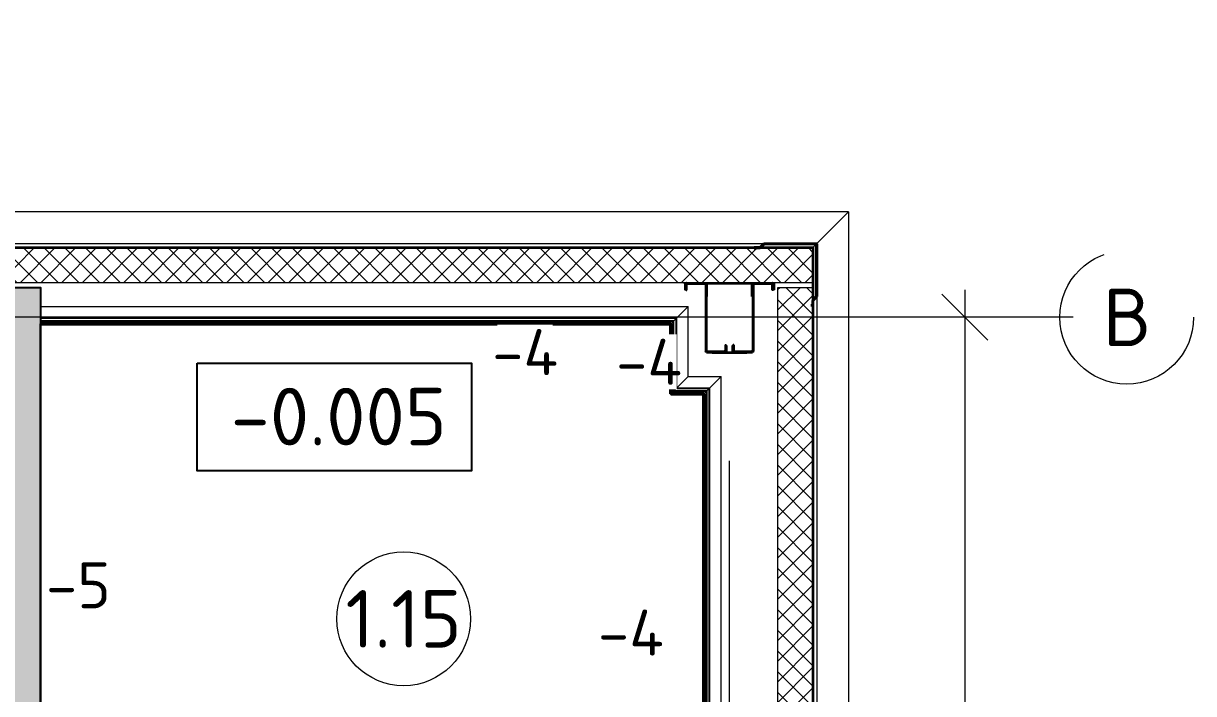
# Model space of a CAD drawing. Header units: metres. Extents: x -7665 to -5405, y -4871 to -3608.
# Drawn here: x -5486.56 to -5481.47, y -4855.52 to -4852.6 of the extents above; entities that cross this region are included whole.
import ezdxf
from ezdxf.enums import TextEntityAlignment as Align

# ---------------------------------------------------------------- set-up
doc = ezdxf.new("R2010")
doc.units = ezdxf.units.M
doc.header["$PDMODE"] = 35
doc.header["$PDSIZE"] = 0.03
doc.linetypes.add('Xref_level ST-8$0$DASHDOT', pattern=[25.4, 12.7, -6.35, 0, -6.35])
doc.layers.get('Defpoints').update_dxf_attribs({"color": 4})
for name, color, linetype in [('01', 123, 'Continuous'), ('A-Wall', 113, 'Continuous'), ('Part', 7, 'Continuous'), ('высотные отклонения', 7, 'Continuous'), ('Стены', 7, 'Continuous'), ('Стены ГКЛ (графика)', 7, 'Continuous')]:
    doc.layers.add(name, color=color, linetype=linetype)
doc.layers.add('_5-1_Площадь помещений', color=2, linetype='Continuous', lineweight=30, plot=False)
for name, color, linetype, lineweight in [('S-WALL-PATT', 7, 'Continuous', 0), ('Выноски', 7, 'Continuous', 15), ('Обобщенные модели', 7, 'Continuous', 18), ('ОСИ', 250, 'Xref_level ST-8$0$DASHDOT', 5), ('Привязки', 7, 'Continuous', 9), ('Стены штриховка', 7, 'Continuous', 9), ('Цоколь', 252, 'Continuous', 18)]:
    doc.layers.add(name, color=color, linetype=linetype, lineweight=lineweight)
doc.layers.add('ГКЛ (контур)', color=255, linetype='Continuous', plot=False)
doc.styles.add('Норм 2.5', font='isocpeur.ttf', dxfattribs={"height": 2.5})
doc.dimstyles.new('Норм Оси', dxfattribs={"dimtxt": 2.5, "dimasz": 2, "dimexe": 1, "dimexo": 0.6267, "dimgap": 0.81, "dimtad": 1, "dimdec": 0, "dimlfac": 1000, "dimrnd": 10, "dimzin": 0, "dimtxsty": 'Норм 2.5', "dimblk": 'OBLIQUE', "dimcen": 0.9, "dimdle": 1.2, "dimclrd": 256, "dimclrt": 256, "dimadec": 3, "dimazin": 0, "dimtfac": 1, "dimtdec": 0, "dimtofl": 0, "dimtmove": 0, "dimatfit": 3, "dimfxl": 1, "dimtfill": 1, "dimtolj": 1, "dimtzin": 0, "dimlwd": -1, "dimlwe": -1, "dimarcsym": 0})
pattern_1 = [(45, (0, 0), (-44.90128060534577, 44.90128060534577), []), (135, (0, 0), (-44.90128060534577, -44.90128060534576), [])]
pattern_2 = [(0, (12, 6), (3, 300), [3, -300]), (10, (108, 12), (-49.14003004104248, 295.9632704366632), [2.999999999999999, -299.9999999999998]), (20, (54, 78), (-99.78696513534288, 282.9338466657496), [3, -300]), (29.99999999999999, (120, 126), (-147.4019237886467, 261.3076211353316), [3, -300]), (40, (42.00000000000001, 144), (-190.5381495766049, 231.741695764753), [2.999999999999999, -299.9999999999998]), (49.99999999999999, (66, 216), (-227.8849701066338, 195.1344162353187), [3, -300]), (59.99999999999999, (24, 270), (-258.3076211353316, 152.5980762113534), [3, -300]), (70, (120, 264), (-280.8817258057955, 105.4251208600584), [2.999999999999999, -299.9999999999998]), (80, (192, 276), (-294.9213813706616, 55.04887655911575), [2.999999999999999, -299.9999999999998]), (90, (228, 204), (-300, 3.000000000000018), [3, -300]), (99.99999999999997, (288, 198), (-295.9632704366632, -49.14003004104247), [3, -299.9999999999999]), (110, (288, 90), (-282.9338466657496, -99.78696513534288), [3, -300]), (120, (234, 54), (-261.3076211353316, -147.4019237886466), [2.999999999999999, -299.9999999999998]), (130, (150, 72), (-231.741695764753, -190.5381495766049), [3, -300]), (140, (204, 126), (-195.1344162353188, -227.8849701066338), [3, -300]), (150, (150, 180), (-152.5980762113533, -258.3076211353316), [3, -300]), (160.0000000000001, (276, 12), (-105.4251208600585, -280.8817258057954), [3, -300])]

# ---------------------------------------------------------------- blocks, each defined once
blk = doc.blocks.new('Колонна К2')
at = {"layer": 'Part'}
for p, q in [((-105, 146), (-104.9338393723592, 146.9250464488287)), ((-105, -141), (-105, 146)), ((-102.4529647831805, 146.5683505327906), (-102.5, 145.9107122735586)), ((-102.5, -141.0892877264414), (-102.5, 145.9107122735586)), ((-102.5, 143.5892877264414), (-102.440160356462, 144.4259552691365)), ((-102.5, -143.4107122735586), (-102.5, 143.5892877264414)), ((-99.95928576774895, 144.0692593530985), (-100, 143.5)), ((-100, -143.5), (-100, 143.5)), ((-100, -140.0001452717697), (-100, 139.9998547282303)), ((-99.42504644859582, 152.4338393722428), (-98.5, 152.5)), ((-98.41071227332577, 150), (-99.06835053255782, 149.9529647834133)), ((-98.5, 152.5), (-17.5, 152.5)), ((-98.41071227332577, 150), (-17.58928772620857, 150)), ((-96.92595526902005, 149.9401603563456), (-96.08928772620857, 150)), ((-96, 147.5), (-96.56925935298204, 147.4592857675161)), ((-96.08928772620857, 150), (-22.91071227332577, 150)), ((-96, 147.5), (-23, 147.5)), ((-22.43074064701796, 147.4592857675161), (-23, 147.5)), ((-22.91071227332577, 150), (-22.07404473097995, 149.9401603563456)), ((-19, 143.5), (-19.04071423225105, 144.0692593530985)), ((-19, 120), (-19, 143.5)), ((-19, 120), (-16.5, 120)), ((-16.93164946697652, 149.9529647834133), (-17.58928772620857, 150)), ((-17.5, 152.5), (-16.57495355140418, 152.4338393722428)), ((-16.559839643538, 144.4259552691365), (-16.5, 143.5892877264414)), ((-16.5, 120), (-16.5, 143.5892877264414)), ((-13.5, 145.9107122735586), (-13.54703521635383, 146.5683505327906)), ((-13.5, 122.5), (-13.5, 145.9107122735586)), ((-11, 122.5), (-13.5, 122.5)), ((-11.06616062764078, 146.9250464488287), (-11, 146)), ((-11, 146), (-11, 122.5)), ((11, 146), (11.06616062764078, 146.9250464488287)), ((11, 122.5), (11, 146)), ((13.5, 122.5), (11, 122.5)), ((13.54703521681949, 146.5683505327906), (13.5, 145.9107122735586)), ((13.5, 145.9107122735586), (13.5, 122.5)), ((16.5, 143.5892877264414), (16.559839643538, 144.4259552691365)), ((16.5, 120), (16.5, 143.5892877264414)), ((19, 120), (16.5, 120)), ((16.57495355140418, 152.4338393722428), (17.5, 152.5)), ((17.58928772667423, 150), (16.93164946744218, 149.9529647834133)), ((17.5, 152.5), (98.5, 152.5)), ((17.58928772667423, 150), (98.41071227379143, 150)), ((19.04071423271671, 144.0692593530985), (19, 143.5)), ((19, 120), (19, 143.5)), ((22.07404473097995, 149.9401603563456), (22.91071227379143, 150)), ((23, 147.5), (22.43074064701796, 147.4592857675161)), ((22.91071227379143, 150), (96.08928772667423, 150)), ((23, 147.5), (96, 147.5)), ((96.56925935298204, 147.4592857675161), (96, 147.5)), ((96.08928772667423, 150), (96.92595526902005, 149.9401603563456)), ((99.06835053302348, 149.9529647834133), (98.41071227379143, 150)), ((98.5, 152.5), (99.42504644859582, 152.4338393722428)), ((100, 143.5), (99.95928576774895, 144.0692593530985)), ((100, -143.5), (100, 143.5)), ((100, -140.0001452717697), (100, 139.9998547282303)), ((102.440160356462, 144.4259552691365), (102.5, 143.5892877264414)), ((102.5, 145.9107122735586), (102.4529647836462, 146.5683505327906)), ((102.5, -141.0892877264414), (102.5, 145.9107122735586)), ((102.5, -143.4107122735586), (102.5, 143.5892877264414)), ((104.9338393723592, 146.9250464488287), (105, 146)), ((105, -141), (105, 146)), ((-100, -143.5), (-100, -89.93383938604177)), ((-100, -89.93383938604177), (-97.5, -89.93383938604177)), ((-97.5, -89.93383938604177), (-97.47648239159025, -143.7395314031746)), ((97.5, -89.93383938604177), (97.47648239159025, -143.7395314031746)), ((100, -89.93383938604177), (97.5, -89.93383938604177)), ((100.0330803138204, -143.9625232244143), (100, -89.93383938604177)), ((-194, -143.5), (-194, -120)), ((-194, -120), (-191.5, -120)), ((-193.9338393723592, -144.4250464488287), (-194, -143.5)), ((-191.5, -120), (-191.5, -143.4107122735586)), ((-191.5, -143.4107122735586), (-191.4529647831805, -144.0683505327906)), ((-188.5, -117.5), (-186, -117.5)), ((-188.5, -141.0892877264414), (-188.5, -117.5)), ((-188.440160356462, -141.9259552691365), (-188.5, -141.0892877264414)), ((-187.5, -150), (-188.4250464485958, -149.9338393722428)), ((-188.0683505325578, -147.4529647834133), (-187.4107122733258, -147.5)), ((-187.5, -150), (-106.5, -150)), ((-187.4107122733258, -147.5), (-106.5892877262086, -147.5)), ((-186, -117.5), (-186, -141)), ((-186, -141), (-185.9592857672833, -141.5692593530985)), ((-182.0892877262086, -147.5), (-182.9259552690201, -147.4401603563456)), ((-182.569259352982, -144.9592857675161), (-182, -145)), ((-182.0892877262086, -147.5), (-108.9107122733258, -147.5)), ((-182, -145), (-109, -145)), ((-109, -145), (-108.430740647018, -144.9592857675161)), ((-108.0740447309799, -147.4401603563456), (-108.9107122733258, -147.5)), ((-106.5892877262086, -147.5), (-105.9316494669765, -147.4529647834133)), ((-105.5749535514042, -149.9338393722428), (-106.5, -150)), ((-105.040714232251, -141.5692593530985), (-105, -141)), ((-102.5, -141.0892877264414), (-102.559839643538, -141.9259552691365)), ((-102.5470352163538, -144.0683505327906), (-102.5, -143.4107122735586)), ((-99.93383937235922, -144.4250464488287), (-100, -143.5)), ((-97.5, -143.4107122735586), (-97.4529647831805, -144.0683505327906)), ((-94.42504644854769, -149.9338393722575), (94.42504644854789, -149.9338393722575)), ((-94.06835053264085, -147.4529647834324), (94.06835053264102, -147.4529647834324)), ((97.5, -143.4107122735586), (97.4529647831805, -144.0683505327906)), ((99.93383937235922, -144.4250464488287), (100, -143.5)), ((100.0661606276408, -144.4250464488287), (100, -143.5)), ((102.559839643538, -141.9259552691365), (102.5, -141.0892877264414)), ((102.5, -143.4107122735586), (102.5470352168195, -144.0683505327906)), ((105, -141), (105.0407142327167, -141.5692593530985)), ((106.5, -150), (105.5749535514042, -149.9338393722428)), ((105.9316494674422, -147.4529647834133), (106.5892877266742, -147.5)), ((106.5, -150), (187.5, -150)), ((106.5892877266742, -147.5), (187.4107122737914, -147.5)), ((108.9107122737914, -147.5), (108.0740447309799, -147.4401603563456)), ((108.430740647018, -144.9592857675161), (109, -145)), ((108.9107122737914, -147.5), (182.0892877266742, -147.5)), ((109, -145), (182, -145)), ((182, -145), (182.569259352982, -144.9592857675161)), ((182.9259552690201, -147.4401603563456), (182.0892877266742, -147.5)), ((185.959285767749, -141.5692593530985), (186, -141)), ((188.5, -117.5), (186, -117.5)), ((186, -117.5), (186, -141)), ((187.4107122737914, -147.5), (188.0683505330235, -147.4529647834133)), ((188.4250464485958, -149.9338393722428), (187.5, -150)), ((188.5, -141.0892877264414), (188.440160356462, -141.9259552691365)), ((188.5, -141.0892877264414), (188.5, -117.5)), ((191.4529647836462, -144.0683505327906), (191.5, -143.4107122735586)), ((191.5, -120), (191.5, -120)), ((191.5, -120), (191.5, -120)), ((191.5, -143.4107122735586), (191.5, -120)), ((191.5, -120), (194, -120)), ((194, -143.5), (193.9338393723592, -144.4250464488287)), ((194, -143.5), (194, -120))]:
    blk.add_line(p, q, dxfattribs=at)
blk.add_lwpolyline([(-74.99999999999999, 152.5), (-74.99999999999999, 154.5), (74.99999999999999, 154.5), (74.99999999999999, 152.5), (-74.99999999999999, 152.5)], dxfattribs=at)
for centre, radius, start, end in [((-98.5, 146), 6.499999999995562, 98.18181817978395, 171.8181818202161), ((-98.5, 146), 3.993614015769151, 98.18181817978395, 171.8181818202161), ((-96, 143.5), 6.506385984226687, 98.18181817978395, 171.8181818202161), ((-96, 143.5), 3.999999999991231, 98.18181817978395, 171.8181818202161), ((-23, 143.5), 3.999999999987617, 8.181818179783926, 81.81818182021608), ((-23, 143.5), 6.50638598422186, 8.181818179783926, 81.81818182021608), ((-17.5, 146), 3.993614015776985, 8.181818179783926, 81.81818182021608), ((-17.5, 146), 6.499999999989522, 8.181818179783926, 81.81818182021608), ((17.5, 146), 6.499999999999175, 98.18181817978395, 171.8181818202161), ((17.5, 146), 3.993614015773978, 98.18181817978395, 171.8181818202161), ((23, 143.5), 6.506385984229692, 98.18181817978395, 171.8181818202161), ((23, 143.5), 3.999999999996058, 98.18181817978395, 171.8181818202161), ((96, 143.5), 3.999999999996058, 8.181818179783926, 81.81818182021608), ((96, 143.5), 6.506385984231515, 8.181818179783926, 81.81818182021608), ((98.5, 146), 3.993614015764325, 8.181818179783926, 81.81818182021608), ((98.5, 146), 6.499999999989522, 8.181818179783926, 81.81818182021608), ((-187.5, -143.5), 6.499999999998569, 188.1818181797839, 261.8181818202161), ((-187.5, -143.5), 3.993614015776985, 188.1818181797839, 261.8181818202161), ((-182, -141), 6.506385984230301, 188.1818181797839, 261.8181818202161), ((-182, -141), 3.999999999987617, 188.1818181797839, 261.8181818202161), ((-109, -141), 3.999999999991231, 278.1818181797839, 351.8181818202161), ((-109, -141), 6.506385984226687, 278.1818181797839, 351.8181818202161), ((-106.5, -143.5), 3.993614015769151, 278.1818181797839, 351.8181818202161), ((-106.5, -143.5), 6.499999999999782, 278.1818181797839, 351.8181818202161), ((-93.5, -143.5), 6.499999999998569, 188.181818179784, 261.8181818202164), ((-93.5, -143.5), 3.993614015776985, 188.181818179784, 261.8181818202164), ((93.5, -143.5), 3.993614015776985, 278.1818181797836, 351.8181818202161), ((93.5, -143.5), 6.499999999998569, 278.1818181797836, 351.8181818202161), ((106.5, -143.5), 6.499999999993742, 188.1818181797839, 261.8181818202161), ((106.5, -143.5), 3.993614015764325, 188.1818181797839, 261.8181818202161), ((109, -141), 6.506385984231515, 188.1818181797839, 261.8181818202161), ((109, -141), 3.999999999996058, 188.1818181797839, 261.8181818202161), ((182, -141), 4.000000000000884, 278.1818181797839, 351.8181818202161), ((182, -141), 6.506385984222467, 278.1818181797839, 351.8181818202161), ((187.5, -143.5), 3.993614015778804, 278.1818181797839, 351.8181818202161), ((187.5, -143.5), 6.499999999999782, 278.1818181797839, 351.8181818202161)]:
    blk.add_arc(centre, radius, start, end, dxfattribs=at)
blk = doc.blocks.new('*U40')
at = {"layer": 'S-WALL-PATT', "lineweight": 0, "true_color": 0x636466}
h = blk.add_hatch(dxfattribs=at)
h.set_pattern_fill('ANSI37', color=251, scale=20)
h.set_pattern_definition(pattern_1)
h.paths.add_polyline_path([(-150, 0), (0, 1.4210854715202e-14), (0, 6349.999999999998), (-150, 6349.999999999998)])
at = {"color": 0}
blk.add_lwpolyline([(-150, 0), (0, 0), (0, 6349.999999999998), (-150, 6349.999999999998)], close=True, dxfattribs=at)
blk = doc.blocks.new('*U53')
at = {"layer": 'S-WALL-PATT', "lineweight": 0, "true_color": 0x636466}
h = blk.add_hatch(dxfattribs=at)
h.set_pattern_fill('ANSI37', color=251, scale=20)
h.set_pattern_definition(pattern_1)
h.paths.add_polyline_path([(-150, 0), (-1.4210854715202e-14, 0), (1.4210854715202e-14, 4329.999999999999), (-150, 4329.999999999999)])
at = {"color": 0}
blk.add_lwpolyline([(-150, 0), (0, 0), (0, 4329.999999999999), (-150, 4329.999999999999)], close=True, dxfattribs=at)
blk = doc.blocks.new('*U86')
at = {"layer": 'A-Wall', "linetype": 'Continuous', "lineweight": 18}
h = blk.add_hatch(dxfattribs=at)
h.set_pattern_fill('GENERAL_TEXTURE', color=30, scale=300, style=0, pattern_type=2)
h.set_pattern_definition(pattern_2)
h.paths.add_polyline_path([(12.5, 0), (12.5, -12.5), (530.7155004115775, -12.5), (530.7155004115775, 0)], flags=0)
at = {"layer": 'A-Wall', "color": 30, "linetype": 'Continuous', "lineweight": 50}
blk.add_line((0.8847013400118158, -1.347017690507073), (2740.494896583743, -1.347017690507073), dxfattribs=at)
at = {"layer": 'A-Wall', "color": 11, "linetype": 'Continuous', "lineweight": 25}
for p, q in [((0.8847013400118158, -13.84701769050707), (2752.994896583743, -13.84701769050707)), ((0.8847013400118158, -26.34701769050707), (2765.494896583743, -26.34701769050707))]:
    blk.add_line(p, q, dxfattribs=at)
at = {"layer": 'A-Wall', "color": 8, "linetype": 'Continuous', "lineweight": 0}
blk.add_line((0.8847013400118158, -76.34701769050706), (2815.494896583743, -76.34701769050707), dxfattribs=at)
for points in [[(0.8847013400118158, -1.347017690507073), (0.8847013400118158, -76.34701769050706)], [(2815.494896583743, -76.34701769050707), (2740.494896583743, -1.347017690507073)]]:
    blk.add_lwpolyline(points, dxfattribs=at)
blk = doc.blocks.new('*U87')
at = {"layer": 'A-Wall', "linetype": 'Continuous', "lineweight": 18}
h = blk.add_hatch(dxfattribs=at)
h.set_pattern_fill('GENERAL_TEXTURE', color=30, scale=300, style=0, pattern_type=2)
h.set_pattern_definition(pattern_2)
h.paths.add_polyline_path([(12.5, 0), (12.5, -12.5), (530.7155004115775, -12.5), (530.7155004115775, 0)], flags=0)
at = {"layer": 'A-Wall', "color": 30, "linetype": 'Continuous', "lineweight": 50}
blk.add_line((0.8847013400118158, -1.347017690507073), (305.8847013404775, -1.347017690507073), dxfattribs=at)
at = {"layer": 'A-Wall', "color": 11, "linetype": 'Continuous', "lineweight": 25}
for p, q in [((13.38470134001181, -13.84701769050707), (318.3847013404775, -13.84701769050707)), ((25.88470134001181, -26.34701769050707), (330.8847013404775, -26.34701769050707))]:
    blk.add_line(p, q, dxfattribs=at)
at = {"layer": 'A-Wall', "color": 8, "linetype": 'Continuous', "lineweight": 0}
blk.add_line((75.8847013400118, -76.34701769050707), (380.8847013404775, -76.34701769050707), dxfattribs=at)
for points in [[(75.8847013400118, -76.34701769050707), (0.8847013400118158, -1.347017690507073)], [(380.8847013404775, -76.34701769050707), (305.8847013404775, -1.347017690507073)]]:
    blk.add_lwpolyline(points, dxfattribs=at)
blk = doc.blocks.new('*U88')
at = {"layer": 'A-Wall', "linetype": 'Continuous', "lineweight": 18}
h = blk.add_hatch(dxfattribs=at)
h.set_pattern_fill('GENERAL_TEXTURE', color=30, scale=300, style=0, pattern_type=2)
h.set_pattern_definition(pattern_2)
h.paths.add_polyline_path([(12.5, 0), (12.5, -12.5), (530.7155004115775, -12.5), (530.7155004115775, 0)], flags=0)
at = {"layer": 'A-Wall', "color": 30, "linetype": 'Continuous', "lineweight": 50}
blk.add_line((0.8847013400118158, -1.347017690507073), (144.8847018173146, -1.347017690507073), dxfattribs=at)
at = {"layer": 'A-Wall', "color": 11, "linetype": 'Continuous', "lineweight": 25}
for p, q in [((13.38470134001181, -13.84701769050707), (157.3847018173146, -13.84701769050707)), ((25.88470134001181, -26.34701769050707), (169.8847018173146, -26.34701769050707))]:
    blk.add_line(p, q, dxfattribs=at)
at = {"layer": 'A-Wall', "color": 8, "linetype": 'Continuous', "lineweight": 0}
blk.add_line((75.8847013400118, -76.34701769050707), (219.8847018173146, -76.34701769050707), dxfattribs=at)
for points in [[(75.8847013400118, -76.34701769050707), (0.8847013400118158, -1.347017690507073)], [(219.8847018173146, -76.34701769050707), (144.8847018173146, -1.347017690507073)]]:
    blk.add_lwpolyline(points, dxfattribs=at)
blk = doc.blocks.new('*U89')
at = {"layer": 'A-Wall', "linetype": 'Continuous', "lineweight": 18}
h = blk.add_hatch(dxfattribs=at)
h.set_pattern_fill('GENERAL_TEXTURE', color=30, scale=300, style=0, pattern_type=2)
h.set_pattern_definition(pattern_2)
h.paths.add_polyline_path([(12.5, 0), (12.5, -12.5), (530.7155004115775, -12.5), (530.7155004115775, 0)], flags=0)
at = {"layer": 'A-Wall', "color": 30, "linetype": 'Continuous', "lineweight": 50}
blk.add_line((0.8847013400118158, -1.347017690507073), (3398.170255034016, -1.347017690507073), dxfattribs=at)
at = {"layer": 'A-Wall', "color": 11, "linetype": 'Continuous', "lineweight": 25}
for p, q in [((0.8847013400118158, -13.84701769050707), (3410.670255034016, -13.84701769050707)), ((0.8847013400118158, -26.34701769050707), (3423.170255034016, -26.34701769050707))]:
    blk.add_line(p, q, dxfattribs=at)
at = {"layer": 'A-Wall', "color": 8, "linetype": 'Continuous', "lineweight": 0}
blk.add_line((0.8847013400118158, -76.34701769050706), (3473.170255034016, -76.34701769050707), dxfattribs=at)
for points in [[(0.8847013400118158, -1.347017690507073), (0.8847013400118158, -76.34701769050706)], [(3473.170255034016, -76.34701769050707), (3398.170255034016, -1.347017690507073)]]:
    blk.add_lwpolyline(points, dxfattribs=at)
blk = doc.blocks.new('190_ФЭ_Стена_Стык угловой внешний фигурный - ФЭ-У1_230х230-1307890-_О__L1_0_000_')
at = {"layer": 'Обобщенные модели', "lineweight": 9}
h = blk.add_hatch(dxfattribs=at)
h.set_pattern_fill('FP_6', color=256, style=0, pattern_type=2)
h.set_pattern_definition([(45, (0, 0), (-106.0660171779821, 106.0660171779821), [])])
h.paths.add_polyline_path([(-231.2335241628594, -295.0003139582585), (-64.99999999984973, -295.0003139582544), (-47.99999999984923, -278.000313958254), (-48.41421356222264, -277.0003139582586), (-65.41421356222098, -294.0003139582547), (-293.9999999998496, -294.0003139582586), (-293.9999999998493, -65.41452752063105), (-276.9999999998488, -48.41452752063062), (-277.9999999998486, -48.00031395826261), (-294.999999999849, -65.00031395825872), (-294.9999999998494, -295.0003139582584)], flags=0)
h.paths.add_polyline_path([(-22.9999999998495, -276.0003139582545), (-21.99999999984972, -275.0003139582547), (-31.99999999984853, -276.0003139582545)], flags=0)
h.paths.add_polyline_path([(-275.999999999849, -32.00031395825759), (-274.9999999998492, -32.00031395825759), (-275.999999999849, -23.00031395825964)], flags=0)
at = {"layer": 'Обобщенные модели', "lineweight": 40}
for p, q in [((-277.9999999998473, -48.00031395825026), (-294.9999999998471, -65.00031395825012)), ((-293.9999999998472, -65.41452752062324), (-276.9999999998474, -48.41452752062338)), ((-274.9999999998474, -22.00031395825124), (-277.9999999998474, -22.00031395825123)), ((-277.9999999998474, -22.00031395825123), (-277.9999999998473, -48.00031395825026)), ((-276.9999999998474, -48.41452752062338), (-276.9999999998474, -23.00031395825087)), ((-276.9999999998474, -23.00031395825087), (-275.9999999998474, -23.00031395825087)), ((-275.9999999998474, -23.00031395825087), (-275.9999999998474, -32.00031395825109)), ((-275.9999999998474, -32.00031395825109), (-274.9999999998474, -32.00031395825109)), ((-274.9999999998474, -32.00031395825109), (-274.9999999998474, -22.00031395825124)), ((-294.9999999998471, -65.00031395825012), (-294.9999999998471, -295.0003139582497)), ((-293.9999999998471, -294.0003139582497), (-293.9999999998472, -65.41452752062324)), ((-294.9999999998471, -295.0003139582497), (-64.99999999984817, -295.0003139582497)), ((-65.41421356221973, -294.0003139582496), (-293.9999999998471, -294.0003139582497)), ((-48.41421356222038, -277.00031395825), (-65.41421356221973, -294.0003139582496)), ((-64.99999999984817, -295.0003139582497), (-47.9999999998473, -278.00031395825)), ((-22.99999999984727, -277.00031395825), (-48.41421356222038, -277.00031395825)), ((-47.9999999998473, -278.00031395825), (-21.99999999984746, -278.00031395825)), ((-21.99999999984746, -275.0003139582502), (-31.99999999984728, -275.0003139582502)), ((-31.99999999984728, -275.0003139582502), (-31.99999999984728, -276.0003139582502)), ((-31.99999999984728, -276.0003139582502), (-22.99999999984727, -276.0003139582502)), ((-22.99999999984727, -276.0003139582502), (-22.99999999984727, -277.00031395825)), ((-21.99999999984746, -278.00031395825), (-21.99999999984746, -275.0003139582502))]:
    blk.add_line(p, q, dxfattribs=at)
blk = doc.blocks.new('*U181')
at = {"layer": 'Цоколь'}
for p, q in [((10550, -9.094947017729282e-13), (0, 0)), ((10550, 0), (10708.07079201557, -158.0707920155728)), ((10552.58819045102, -2.588190451025184), (0, -2.588190451025184)), ((10555.48596792989, -5.485967929891558), (0, -5.485967929892468)), ((10569.86834022734, -19.86834022734274), (-9.094947017729282e-13, -19.86834022734365)), ((10708.07079201557, -158.0707920155728), (-9.094947017729282e-13, -158.0707920155728))]:
    blk.add_line(p, q, dxfattribs=at)
blk = doc.blocks.new('*U183')
at = {"layer": 'Цоколь'}
for p, q in [((7299.999999999978, -9.094947017729282e-13), (0, 0)), ((7299.999999999978, 0), (7458.070792015549, -158.0707920155728)), ((7302.588190451002, -2.588190451025184), (0, -2.588190451025184)), ((7305.485967929869, -5.485967929891558), (0, -5.485967929892468)), ((7319.868340227321, -19.86834022734274), (-9.094947017729282e-13, -19.86834022734365)), ((7458.070792015547, -158.0707920155728), (-9.094947017729282e-13, -158.0707920155728))]:
    blk.add_line(p, q, dxfattribs=at)
blk = doc.blocks.new('axis_name')
at = {"lineweight": 9}
blk.add_circle((0, 0), 2.907122088250071, dxfattribs=at)
at = {"style": 'Норм 2.5'}
blk.add_attdef('AXIS_NAME', text='', height=2.5, dxfattribs=at).set_placement((0, 0), align=Align.MIDDLE_CENTER)
blk = doc.blocks.new('Проектная_отметка')
blk.add_wipeout([(0, 0), (8.881784197001252e-16, 4.675579138611283), (11.91657117851264, 4.675579138611283), (11.91657117851264, 0)])
blk.add_lwpolyline([(0, 4.675579138611283), (11.91657117851264, 4.675579138611283), (11.91657117851264, 0), (0, 0)], close=True)
at = {"style": 'Норм 2.5'}
blk.add_attdef('ОТМЕТКА', text='', height=2.5, dxfattribs=at).set_placement((6.151168828841946, 2.352962737872986), align=Align.MIDDLE_CENTER)
blk = doc.blocks.new('_Oblique')
at = {"color": 0, "linetype": 'ByBlock', "lineweight": -2}
blk.add_line((-0.5, -0.5), (0.5, 0.5), dxfattribs=at)
blk = doc.blocks.new('*D230')
at = {"layer": 'Defpoints', "color": 0}
for p in [(-5482.463007360084, -4853.882081335564), (-5482.463007360084, -4859.882081335564), (-5482.463007360091, -4859.882081335564)]:
    blk.add_point(p, dxfattribs=at)
at = {"layer": 'Привязки'}
blk.add_line((-5482.463007360091, -4853.762081335564), (-5482.463007360091, -4860.002081335564), dxfattribs=at)
at = {"layer": 'Привязки', "color": 0}
for p, q in [((-5482.525677360084, -4853.882081335564), (-5482.563007360091, -4853.882081335564)), ((-5482.525677360084, -4859.882081335564), (-5482.563007360091, -4859.882081335564))]:
    blk.add_line(p, q, dxfattribs=at)
at = {"layer": 'Привязки', "xscale": 0.2, "yscale": 0.2, "zscale": 0.2}
for p, rotation in [((-5482.463007360091, -4853.882081335564), 90), ((-5482.463007360091, -4859.882081335564), 270)]:
    blk.add_blockref('_Oblique', p, dxfattribs=dict(at, rotation=rotation))
at = {"layer": 'Привязки', "insert": (-5482.669007360091, -4856.882081335562), "char_height": 0.25, "attachment_point": 5, "rotation": 90, "style": 'Норм 2.5', "bg_fill": 3, "box_fill_scale": 1.1, "bg_fill_color": 256, "bg_fill_true_color": 13158600, "bg_fill_transparency": 0}
blk.add_mtext('\\A1;6000', dxfattribs=at)

msp = doc.modelspace()

# ---------------------------------------------------------------- hatches: boundary and pattern name
at = {"layer": 'Стены штриховка'}
h = msp.add_hatch(dxfattribs=at)
h.set_pattern_fill('ASHLER', color=256, scale=0.2, angle=270, pattern_type=2)
h.set_pattern_definition([(315, (-8245.935953851736, -4184.874212591381), (0.07071067811865477, 0.07071067811865474), []), (315, (-8245.865253851736, -4184.874212591381), (0.07071067811865477, 0.07071067811865474), [0.05, -0.05])])
h.paths.add_polyline_path([(-5486.481365646553, -4853.752081335562), (-5486.631415561216, -4853.752081335562), (-5486.631415561216, -4857.612081335562), (-5486.481365646553, -4857.612081335562)])
h.paths.add_polyline_path([(-5489.631415561216, -4853.882081335562), (-5489.781465475879, -4853.882081335562), (-5489.781465475879, -4857.612081335562), (-5489.631415561216, -4857.612081335562)])
h.paths.add_polyline_path([(-5489.631415561216, -4853.752081335562), (-5489.781465475879, -4853.752081335562), (-5489.781465475879, -4853.882081335562), (-5489.631415561216, -4853.882081335562)])
h.paths.add_polyline_path([(-5495.171365475879, -4853.751831420899), (-5495.321415390542, -4853.751831420899), (-5495.321415390542, -4853.882081335562), (-5495.171365475879, -4853.882081335562)])
h.paths.add_polyline_path([(-5495.171365475879, -4853.882081335562), (-5495.321415390542, -4853.882081335562), (-5495.321415390542, -4857.611831420899), (-5495.171365475879, -4857.611831420899)])
h.paths.add_polyline_path([(-5496.821365305205, -4853.751781506236), (-5496.971415219869, -4853.751781506236), (-5496.971415219869, -4853.882081335562), (-5496.821365305205, -4853.882081335562)])
h.paths.add_polyline_path([(-5496.821365305205, -4853.882081335562), (-5496.971415219869, -4853.882081335562), (-5496.971415219869, -4857.611781506235), (-5496.821365305205, -4857.611781506235)])
h.paths.add_polyline_path([(-5498.446465134532, -4853.751731591572), (-5498.596515049196, -4853.751731591572), (-5498.596515049196, -4853.882081335562), (-5498.446465134532, -4853.882081335562)])
h.paths.add_polyline_path([(-5498.446465134532, -4853.882081335562), (-5498.596515049196, -4853.882081335562), (-5498.596515049196, -4857.611731591573), (-5498.446465134532, -4857.611731591573)])
h.paths.add_polyline_path([(-5501.196515049195, -4853.751381847583), (-5501.346564963858, -4853.751381847583), (-5501.346564963858, -4853.882081335562), (-5501.196515049195, -4853.882081335562)])
h.paths.add_polyline_path([(-5501.196515049195, -4853.882081335562), (-5501.346564963858, -4853.882081335562), (-5501.346564963858, -4857.611381847582), (-5501.196515049195, -4857.611381847582)])
h.paths.add_polyline_path([(-5501.486365646552, -4855.642081847583), (-5504.161414707848, -4855.642081847583), (-5504.161414707848, -4855.792081847582), (-5501.486365646552, -4855.792081847582)])
h.paths.add_polyline_path([(-5501.346564963858, -4855.642081847583), (-5501.486365646552, -4855.642081847583), (-5501.486365646552, -4855.792081847582), (-5501.346564963858, -4855.792081847582)])

# ---------------------------------------------------------------- linework, layer by layer
at = {"layer": '_5-1_Площадь помещений'}
msp.add_lwpolyline([(-5486.481365646553, -4853.909795781868), (-5483.741755451309, -4853.909795781868), (-5483.741755451309, -4854.214795781869), (-5483.597755450833, -4854.214795781869), (-5483.597755450833, -4857.612081335562), (-5486.481365646553, -4857.612081335562), (-5486.481365646553, -4853.909795781868)], dxfattribs=at)
at = {"layer": 'ГКЛ (контур)'}
msp.add_lwpolyline([(-5483.597755450833, -4857.612081335562), (-5483.597755450833, -4854.214795781869), (-5483.741755451309, -4854.214795781869), (-5483.741755451309, -4853.909795781868), (-5486.481365646553, -4853.909795781868)], dxfattribs=at)
at = {"layer": 'ОСИ'}
for p, q in [((-5483.486365646552, -4867.205464102768), (-5483.486365646552, -4852.604540654441)), ((-5481.991847919518, -4853.882081335562), (-5529.481643533391, -4853.882081335562))]:
    msp.add_line(p, q, dxfattribs=at)
at = {"layer": 'Стены'}
msp.add_lwpolyline([(-5486.631415561216, -4853.752081335562), (-5486.481365646553, -4853.752081335562), (-5486.481365646553, -4857.612081335562), (-5486.631415561216, -4857.612081335562)], close=True, dxfattribs=at)

# ---------------------------------------------------------------- block references
at = {"color": 1, "xscale": -0.001, "yscale": 0.001, "zscale": 0.001, "rotation": 180}
msp.add_blockref('Колонна К2', (-5483.486365646552, -4853.882081335562), dxfattribs=at)
at = {"layer": '01', "xscale": 0.1, "yscale": 0.1, "zscale": 0.1}
msp.add_blockref('axis_name', (-5484.903302804664, -4855.192857722339), dxfattribs=at).add_auto_attribs({'AXIS_NAME': '1.15'})
at = {"layer": 'Выноски', "xscale": -0.001, "yscale": 0.001, "zscale": 0.001}
for name, p, rotation in [('*U40', (-5483.126365646553, -4853.732081335562), 90), ('*U53', (-5483.126365646553, -4853.752081335562), 180)]:
    msp.add_blockref(name, p, dxfattribs=dict(at, rotation=rotation))
at = {"layer": 'Обобщенные модели', "yscale": 0.001, "zscale": 0.001}
for name, p, xscale, rotation in [('*U181', (-5493.676365646553, -4853.582081335562), -0.001, 180), ('*U183', (-5483.126365646553, -4860.882081335562), 0.001, 90.00000000000001), ('190_ФЭ_Стена_Стык угловой внешний фигурный - ФЭ-У1_230х230-1307890-_О__L1_0_000_', (-5483.401497306325, -4853.857213309293), 0.001, 180)]:
    msp.add_blockref(name, p, dxfattribs=dict(at, xscale=xscale, rotation=rotation))
at = {"layer": 'ОСИ', "xscale": 0.1, "yscale": 0.1, "zscale": 0.1}
msp.add_blockref('axis_name', (-5481.759278152457, -4853.882081335561), dxfattribs=at).add_auto_attribs({'AXIS_NAME': 'В'})
at = {"layer": 'Стены ГКЛ (графика)', "yscale": 0.001, "zscale": 0.001}
for name, p, xscale, rotation in [('*U87', (-5483.743102468999, -4854.215680483208, 0.1389999999999958), 0.001, 90.00000000000001), ('*U86', (-5486.482250347893, -4853.911142799559), -0.001, 180), ('*U88', (-5483.742640152649, -4854.216142799559, 0.1389999999999958), -0.001, 180), ('*U89', (-5483.599102468523, -4857.612966036902), 0.001, 90.00000000000001)]:
    msp.add_blockref(name, p, dxfattribs=dict(at, xscale=xscale, rotation=rotation))

# ---------------------------------------------------------------- next in the draw order: block references
at = {"layer": '01', "xscale": 0.1, "yscale": 0.1, "zscale": 0.1}
msp.add_blockref('Проектная_отметка', (-5485.800500487548, -4854.548893531696), dxfattribs=at).add_auto_attribs({'ОТМЕТКА': '-0.005'})

# ---------------------------------------------------------------- next in the draw order: texts
at = {"layer": 'высотные отклонения', "char_height": 0.2, "width": 0.2, "attachment_point": 5, "style": 'Норм 2.5', "bg_fill": 3, "box_fill_scale": 1.1, "bg_fill_color": 256, "bg_fill_true_color": 13158600, "bg_fill_transparency": 0}
for s, insert in [('-4', (-5484.375259572188, -4854.033670727467, 20.646)), ('-4', (-5483.836445679774, -4854.075416497797, 20.646)), ('-5', (-5486.317558787387, -4855.046970998186, 20.645)), ('-4', (-5483.915321166821, -4855.252762796701, 20.646))]:
    msp.add_mtext(s, dxfattribs=dict(at, insert=insert))

# ---------------------------------------------------------------- next in the draw order: dimensions: what is measured, and where the dimension line sits
at = {"layer": 'Привязки'}
dim = msp.add_linear_dim(base=(-5482.463007360091, -4859.882081335564), p1=(-5482.463007360082, -4853.882081335562), p2=(-5482.463007360082, -4859.882081335562), angle=90, dimstyle='Норм Оси', dxfattribs=at)
dim.commit()
dim.dimension.update_dxf_attribs({"geometry": '*D230', "text_midpoint": (-5482.669007360091, -4856.882081335562)})

doc.saveas('drawing.dxf')
